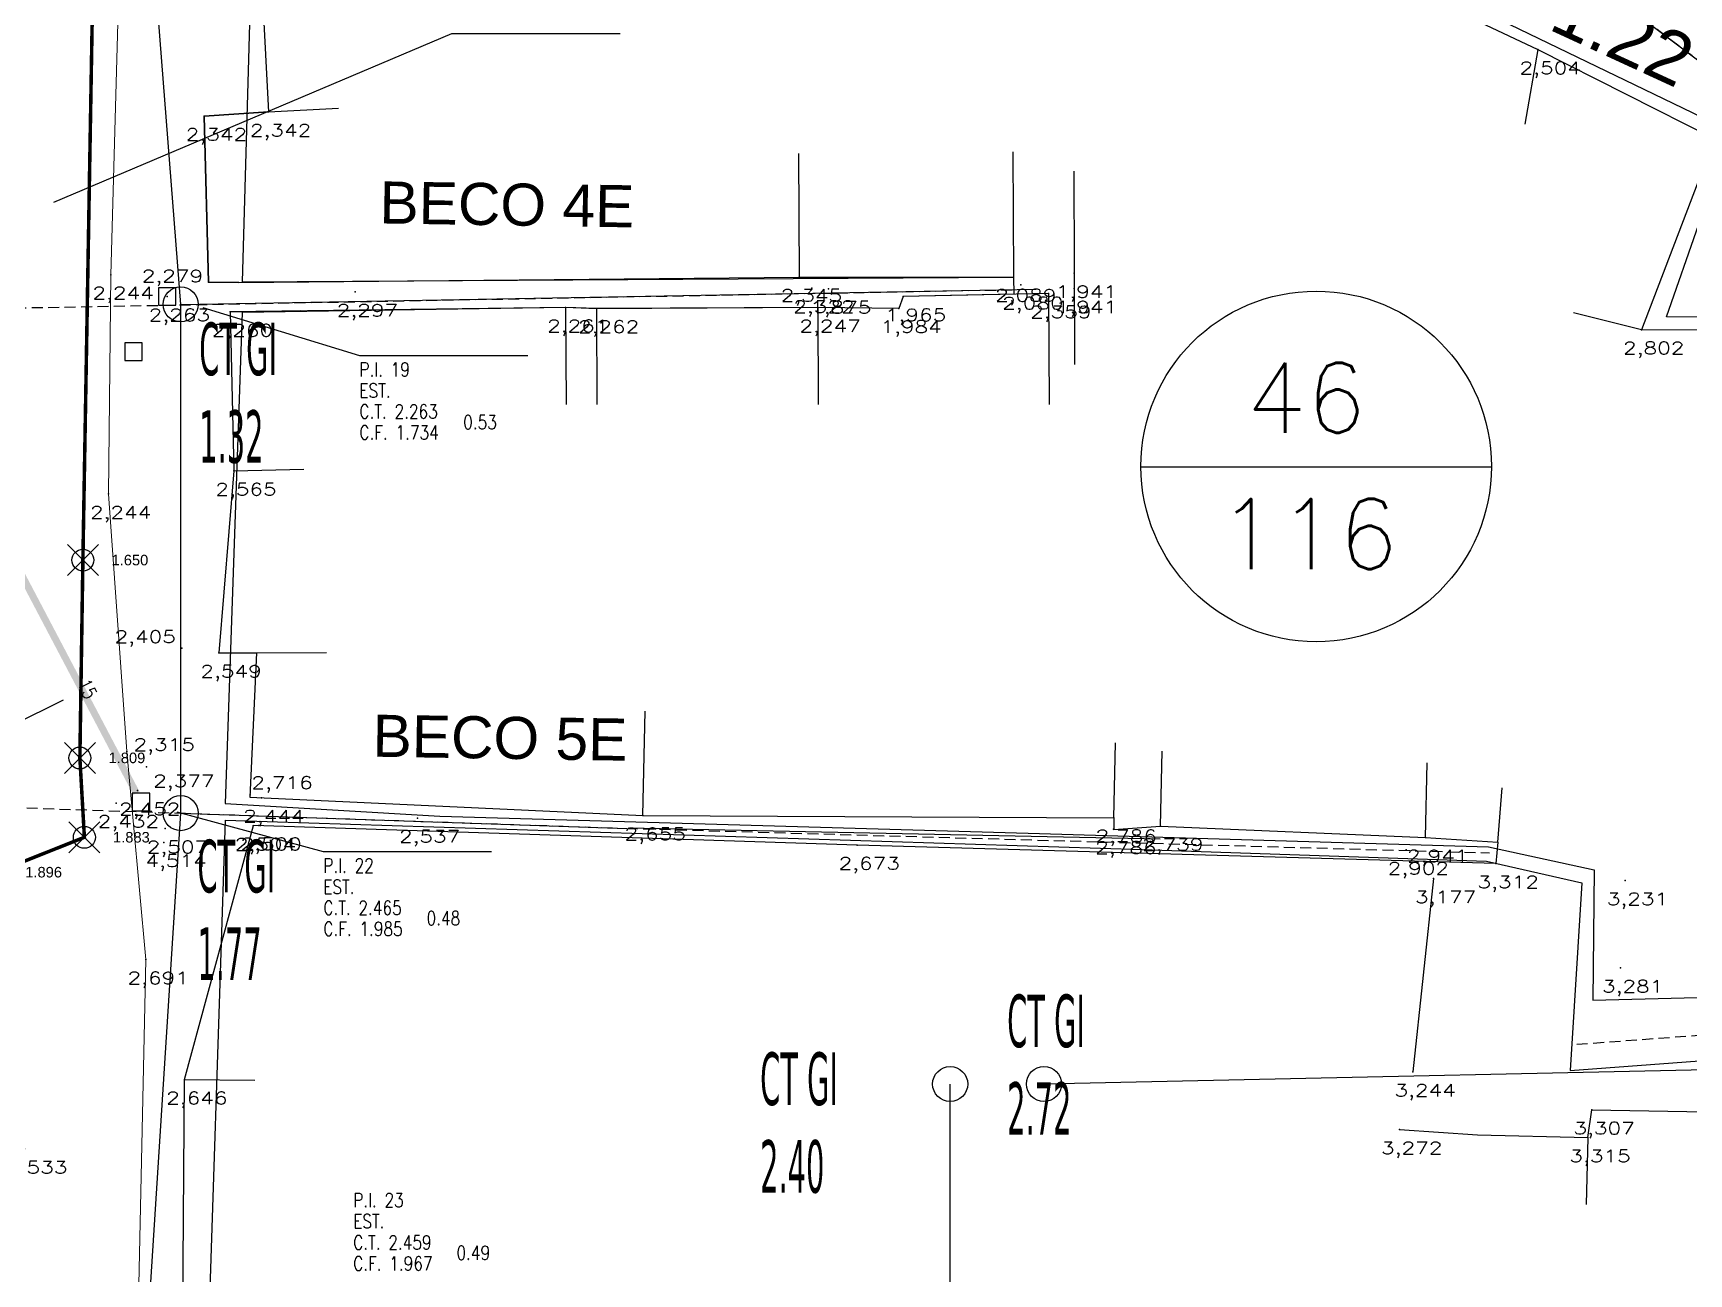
# Model space of a CAD drawing. Extents: x -160 to 364724, y -100 to 7353297.
# Drawn here: x 359277.27 to 359324.5, y 7352649.7 to 7352685.09 of the extents above; entities that cross this region are included whole.
import ezdxf
from ezdxf.enums import TextEntityAlignment as Align

# ---------------------------------------------------------------- set-up
doc = ezdxf.new("R2010")
doc.units = 0
doc.header["$LTSCALE"] = 5
for name, pattern in [('CENTER2', [1.125, 0.75, -0.125, 0.125, -0.125]), ('CONTINUO', [0]), ('DASHDOT2', [12.7, 6.35, -3.175, 0, -3.175]), ('HIDDEN2', [0.1875, 0.125, -0.0625])]:
    doc.linetypes.add(name, pattern=pattern)
for name, color, linetype in [('0-quadras', 6, 'Continuous'), ('COTAS', 1, 'Continuous'), ('LIN - REDE EXISTENTE SECUNDÁRIA', 2, 'Continuous'), ('LT-COTAS', 7, 'CONTINUO'), ('ortofoto', 7, 'Continuous'), ('P_Eixo', 1, 'CENTER2'), ('PONTOS-CAIXAS', 7, 'Continuous'), ('PONTOS-CAIXAS_U', 1, 'Continuous'), ('PS_PONTOS_IDENTIFICACAO_LIN', 7, 'Continuous'), ('PS_PONTOS_IDENTIFICACAO_TXT', 7, 'Continuous'), ('T-MARGEM', 7, 'Continuous'), ('TEXTO', 7, 'Continuous'), ('TUBO_PVC', 1, 'Continuous'), ('V-NODE', 1, 'Continuous'), ('V-NODE-TEXT', 11, 'Continuous'), ('ZZ-Carimbo Texto', 7, 'Continuous')]:
    doc.layers.add(name, color=color, linetype=linetype)
for name, color, linetype, lineweight in [('LIN - AF', 142, 'Continuous', 5), ('LT-ALINHAMENTO-PREDIAL', 4, 'DASHDOT2', 25), ('LT-BORDA', 1, 'Continuous', 9)]:
    doc.layers.add(name, color=color, linetype=linetype, lineweight=lineweight)
doc.styles.add('1_0250 R200', font='verdana.ttf', dxfattribs={"width": 0.4, "height": 0.4})
doc.styles.add('CARIMBO', font='arial.ttf', dxfattribs={"height": 2})
doc.styles.add('ROMANS', font='ROMANS.shx', dxfattribs={"height": 2})
doc.styles.add('SABESP', font='ROMANS.shx', dxfattribs={"height": 2})
doc.styles.add('simplex', font='simplex.shx', dxfattribs={"width": 0.8})
doc.styles.get("Standard").update_dxf_attribs({"font": 'arial.ttf'})
picture_1 = doc.add_image_def('image1.tif', size_in_pixel=(14710, 13573))

# ---------------------------------------------------------------- blocks, each defined once
blk = doc.blocks.new('*U151')
at = {"color": 0, "linetype": 'ByBlock', "lineweight": -2, "transparency": 16777216}
for p, q in [((-0.707, -0.707), (0.707, 0.707)), ((-0.707, 0.707), (0.707, -0.707))]:
    blk.add_line(p, q, dxfattribs=at)
blk.add_circle((0, 0), 0.5, dxfattribs=at)
blk = doc.blocks.new('A$C16bf6896')
at = {"layer": 'V-NODE', "xscale": 0.625, "yscale": 0.625, "zscale": 0.625}
for p in [(-10.063, -159.167, 0.566), (-10.149, -164.81, 0.725), (-10.02, -167.073, 0.799)]:
    blk.add_blockref('*U151', p, dxfattribs=at)
at = {"layer": 'V-NODE-TEXT', "char_height": 0.3, "attachment_point": 4}
for s, insert in [('1.650', (-9.246, -159.167, 0.566)), ('1.809', (-9.332, -164.81, 0.725)), ('1.883', (-9.203, -167.073, 0.799)), ('1.896', (-11.707, -168.07, 0.812))]:
    blk.add_mtext(s, dxfattribs=dict(at, insert=insert))
blk = doc.blocks.new('*U276')
at = {"layer": 'T-MARGEM'}
blk.add_line((0, 0), (0, 0.2), dxfattribs=at)
at = {"layer": 'T-MARGEM', "const_width": 0.025, "flags": 128}
blk.add_lwpolyline([(-0.0125, 0, 1), (0.0125, 0, 1)], format="xyb", close=True, dxfattribs=at)
blk = doc.blocks.new('*U337', base_point=(359280.137, 7352676.001))
at = {"linetype": 'Continuous'}
blk.add_lwpolyline([(359279.887, 7352675.751), (359280.387, 7352675.751), (359280.387, 7352676.251), (359279.887, 7352676.251)], close=True, dxfattribs=at)
blk = doc.blocks.new('*U338', base_point=(359280.137, 7352676.001))
at = {"linetype": 'Continuous'}
blk.add_lwpolyline([(359279.887, 7352675.751), (359280.387, 7352675.751), (359280.387, 7352676.251), (359279.887, 7352676.251)], close=True, dxfattribs=at)
blk = doc.blocks.new('*U342', base_point=(359273.827, 7352657.237))
at = {"linetype": 'Continuous'}
blk.add_lwpolyline([(359273.577, 7352656.987), (359274.077, 7352656.987), (359274.077, 7352657.487), (359273.577, 7352657.487)], close=True, dxfattribs=at)
blk = doc.blocks.new('SIMB_PONTO')
at = {"color": 0}
blk.add_point((0, 0), dxfattribs=at)
for tag in ['COTA', 'PONTO', 'DESC']:
    blk.add_attdef(tag, (0, 0), '', height=1)

msp = doc.modelspace()

# ---------------------------------------------------------------- linework, layer by layer
at = {"layer": '0-quadras', "color": 5, "lineweight": 30, "ltscale": 0.3}
for points in [[(359333.52, 7352676.892), (359323.866, 7352676.992), (359325.709, 7352682.277), (359315.842, 7352687.059)], [(359330.166, 7352637.75), (359320.278, 7352637.3), (359319.174, 7352637.178), (359310.125, 7352637.099), (359309.75, 7352637.078), (359303.913, 7352637.354), (359295.826, 7352637.885), (359287.076, 7352638.061), (359282.036, 7352638.18), (359282.155, 7352644.095), (359287.216, 7352643.969), (359296.017, 7352643.32), (359296.128, 7352644.696), (359283.558, 7352645.239), (359282.201, 7352645.486), (359282.764, 7352662.635), (359308.907, 7352661.801), (359318.724, 7352661.469), (359321.449, 7352660.849), (359321.11, 7352655.495), (359338.809, 7352656.819)]]:
    msp.add_lwpolyline(points, dxfattribs=at)
at = {"layer": 'COTAS', "ltscale": 4}
msp.add_line((359308.871, 7352672.721), (359318.871, 7352672.721), dxfattribs=at)
at = {"layer": 'COTAS'}
msp.add_circle((359313.871, 7352672.729), 5, dxfattribs=at)
at = {"layer": 'LIN - AF', "const_width": 0.1, "flags": 128}
msp.add_lwpolyline([(359272.615, 7352609.888), (359272.47, 7352626.553), (359271.033, 7352655.364), (359271.081, 7352659.262), (359274.33, 7352660.368), (359276.233, 7352661.153), (359278.737, 7352662.15), (359278.608, 7352664.413), (359278.694, 7352670.056), (359279.126, 7352695.121), (359279.704, 7352705.878), (359280.809, 7352721.846), (359281.968, 7352734.952), (359282.574, 7352740.817), (359283.984, 7352749.861), (359285.782, 7352758.994), (359287.238, 7352766.681), (359288.261, 7352773.982), (359289.175, 7352786.45)], dxfattribs=at)
at = {"layer": 'LIN - REDE EXISTENTE SECUNDÁRIA'}
for p, q in [((359281.484, 7352677.35), (359279.459, 7352703.348, 1.352)), ((359281.484, 7352677.35), (359305.873, 7352677.781)), ((359281.483, 7352662.839), (359281.484, 7352677.35)), ((359281.483, 7352662.839), (359294.205, 7352662.404)), ((359294.247, 7352662.421), (359309.421, 7352662.103, 2.444)), ((359303.431, 7352645.877), (359303.431, 7352655.11)), ((359307.016, 7352655.132), (359307.016, 7352655.132))]:
    msp.add_line(p, q, dxfattribs=at)
at = {"layer": 'LIN - REDE EXISTENTE SECUNDÁRIA', "elevation": 1.352}
for points in [[(359279.459, 7352703.348), (359297.944, 7352699.847), (359320.226, 7352687.733), (359338.606, 7352673.902), (359348.099, 7352662.937), (359363.203, 7352649.06), (359377.935, 7352654.548)], [(359348.099, 7352662.937), (359329.846, 7352655.619), (359306.104, 7352655.112)]]:
    msp.add_lwpolyline(points, dxfattribs=at)
at = {"layer": 'LIN - REDE EXISTENTE SECUNDÁRIA', "flags": 128}
msp.add_lwpolyline([(359280.407, 7352644.697), (359280.407, 7352645.899), (359281.483, 7352662.839)], dxfattribs=at)
at = {"layer": 'LIN - REDE EXISTENTE SECUNDÁRIA'}
for centre in [(359281.484, 7352677.35), (359281.483, 7352662.839), (359303.431, 7352655.11), (359306.104, 7352655.112, 1.352)]:
    msp.add_circle(centre, 0.5, dxfattribs=at)
at = {"layer": 'LT-ALINHAMENTO-PREDIAL', "color": 8, "flags": 128}
for points, elevation in [([(359283.153, 7352700.295), (359282.53, 7352694.246), (359283.415, 7352694.16), (359283.984, 7352682.843), (359282.153, 7352682.722), (359282.28, 7352677.982), (359283.141, 7352677.974)], 2.299), ([(359282.28, 7352677.982), (359282.153, 7352682.722), (359283.984, 7352682.843)], 2.234), ([(359283.984, 7352682.843), (359285.981, 7352682.943)], 2.299), ([(359306.954, 7352681.154), (359306.979, 7352675.639)], 1.941), ([(359283.141, 7352677.974), (359282.28, 7352677.982)], 2.234), ([(359282.893, 7352677.134), (359284.892, 7352677.179)], 2.26), ([(359282.893, 7352677.134), (359282.996, 7352672.603), (359282.57, 7352667.411), (359283.643, 7352667.415), (359283.46, 7352663.292)], 2.26), ([(359282.996, 7352672.603), (359284.995, 7352672.648)], 2.26), ([(359283.643, 7352667.415), (359285.643, 7352667.422)], 2.26), ([(359294.668, 7352662.771), (359294.735, 7352665.746)], 2.444), ([(359316.988, 7352662.145), (359317.033, 7352664.278)], 2.444), ([(359319.053, 7352662.01), (359319.171, 7352663.565)], 2.444), ([(359281.528, 7352645.59), (359281.595, 7352655.239), (359283.556, 7352662.487)], 2.596), ([(359281.595, 7352655.239), (359283.595, 7352655.22)], 2.596)]:
    msp.add_lwpolyline(points, dxfattribs=dict(at, elevation=elevation))
at = {"layer": 'LT-ALINHAMENTO-PREDIAL', "color": 8, "ltscale": 3, "flags": 128}
for points, elevation in [([(359283.153, 7352700.295), (359297.279, 7352698.17), (359297.083, 7352695.966), (359306.369, 7352692.613), (359309.719, 7352691.238), (359309.777, 7352689.761), (359315.498, 7352687.867), (359315.138, 7352687.007), (359320.196, 7352684.621), (359325.231, 7352682.07), (359323.148, 7352676.629), (359326.764, 7352676.642), (359333.049, 7352676.383), (359332.935, 7352671.277), (359333.118, 7352667.669), (359338.695, 7352667.7), (359338.954, 7352666.482), (359343.189, 7352666.318), (359343.095, 7352661.265), (359338.813, 7352661.36), (359338.653, 7352658.681), (359333.838, 7352658.524), (359333.392, 7352661.17), (359328.023, 7352660.932), (359327.912, 7352658.278), (359322.547, 7352658.427), (359322.685, 7352660.919), (359317.213, 7352660.973)], 2.299), ([(359320.196, 7352684.621), (359319.826, 7352682.489)], 2.299), ([(359299.107, 7352681.65), (359299.123, 7352678.13)], 2.234), ([(359305.222, 7352681.7), (359305.238, 7352678.131)], 2.089), ([(359283.141, 7352677.974), (359299.123, 7352678.13), (359305.238, 7352678.131)], 2.234), ([(359306.237, 7352677.662), (359302.095, 7352677.576), (359301.964, 7352677.237), (359299.656, 7352677.257), (359293.34, 7352677.237), (359292.461, 7352677.262), (359282.893, 7352677.134), (359282.996, 7352672.603)], 2.359), ([(359306.237, 7352677.662), (359306.252, 7352674.499)], 2.359), ([(359292.461, 7352677.262), (359292.474, 7352674.499)], 2.261), ([(359293.34, 7352677.237), (359293.353, 7352674.499)], 2.262), ([(359299.656, 7352677.257), (359299.669, 7352674.499)], 2.247), ([(359323.148, 7352676.629), (359321.208, 7352677.114)], 2.299), ([(359308.103, 7352662.71), (359308.148, 7352664.843)], 2.444), ([(359309.429, 7352662.47), (359309.474, 7352664.603)], 2.444), ([(359283.46, 7352663.292), (359294.668, 7352662.771), (359308.103, 7352662.71), (359308.101, 7352662.374), (359309.429, 7352662.47), (359316.988, 7352662.145), (359319.053, 7352662.01), (359318.999, 7352661.399), (359300.774, 7352661.929), (359283.556, 7352662.487)], 2.444), ([(359317.213, 7352660.973), (359316.629, 7352655.46)], 2.299), ([(359316.246, 7352653.813), (359318.468, 7352653.667), (359321.617, 7352653.587), (359321.733, 7352654.378), (359328.374, 7352654.266), (359327.913, 7352642.471), (359345.264, 7352642.978)], 2.299), ([(359321.617, 7352653.587), (359321.568, 7352651.673)], 2.299)]:
    msp.add_lwpolyline(points, dxfattribs=dict(at, elevation=elevation))
at = {"layer": 'LT-BORDA', "elevation": 1.352, "flags": 128}
msp.add_lwpolyline([(359279.958, 7352522.42), (359279.236, 7352534.153), (359279.18, 7352548.863), (359279.919, 7352566.058), (359278.414, 7352584.593), (359278.917, 7352599.646), (359278.717, 7352606.443), (359279.769, 7352625.102), (359280.492, 7352658.662), (359279.945, 7352664.597), (359279.421, 7352671.943), (359279.491, 7352678.197), (359279.842, 7352690.853), (359280.795, 7352711.703), (359282.395, 7352724.603), (359282.709, 7352728.763), (359283.365, 7352732.573), (359283.67, 7352732.796), (359286.513, 7352732.194)], dxfattribs=at)
at = {"layer": 'P_Eixo', "color": 1, "linetype": 'HIDDEN2', "ltscale": 0.5}
for p, q in [((359320.226, 7352687.733), (359338.606, 7352673.902)), ((359276.767, 7352677.249), (359305.246, 7352677.77)), ((359276.622, 7352663.005), (359294.205, 7352662.404)), ((359294.205, 7352662.404), (359318.812, 7352661.705)), ((359338.909, 7352657.542), (359321.157, 7352656.227))]:
    msp.add_line(p, q, dxfattribs=at)
at = {"layer": 'P_Eixo', "linetype": 'HIDDEN2', "ltscale": 0.5}
msp.add_line((359307.016, 7352655.132), (359307.016, 7352655.132), dxfattribs=at)
at = {"layer": 'PS_PONTOS_IDENTIFICACAO_LIN', "linetype": 'Continuous'}
for points in [[(359282.112, 7352677.263), (359286.581, 7352675.895), (359291.381, 7352675.895)], [(359281.375, 7352662.879), (359285.552, 7352661.741), (359290.352, 7352661.741)]]:
    msp.add_lwpolyline(points, dxfattribs=at)
at = {"layer": 'TUBO_PVC', "const_width": 0.2}
msp.add_lwpolyline([(359280.222, 7352663.407), (359276.888, 7352669.747)], dxfattribs=at)

# ---------------------------------------------------------------- block references
at = {"layer": 'LT-COTAS'}
ref = msp.add_blockref('SIMB_PONTO', (359320.196, 7352684.621, 2.504), dxfattribs=at)
ref.add_attrib('COTA', '2,504', dxfattribs={"layer": '0', "color": 8, "height": 0.35, "style": 'simplex', "width": 1.235294, "flags": 8}).set_placement((359319.671, 7352683.921), (359321.421, 7352683.921), align=Align.FIT)
for p in [(359320.196, 7352684.621, 2.504), (359283.984, 7352682.843, 2.342), (359282.153, 7352682.722, 2.342), (359279.491, 7352678.197, 2.244), (359299.123, 7352678.13, 2.345), (359305.238, 7352678.131, 2.089), (359306.967, 7352678.237, 1.941), (359282.28, 7352677.982, 2.279), (359286.46, 7352677.706, 2.297), (359299.481, 7352677.813, 2.322), (359299.959, 7352677.793, 1.875), (359305.442, 7352677.911, 2.08), (359306.237, 7352677.662, 2.359), (359306.969, 7352677.801, 1.941), (359281.097, 7352677.574, 2.263), (359292.461, 7352677.262, 2.261), (359293.34, 7352677.237, 2.262), (359299.656, 7352677.257, 2.247), (359301.964, 7352677.237, 1.984), (359302.095, 7352677.576, 1.965), (359282.893, 7352677.134, 2.26), (359323.148, 7352676.629, 2.802), (359282.996, 7352672.603, 2.565), (359279.421, 7352671.943, 2.244), (359281.519, 7352667.545, 2.405), (359282.57, 7352667.411, 2.549), (359279.945, 7352664.597, 2.315), (359280.509, 7352664.157, 2.377), (359280.25, 7352663.481, 2.452), (359279.642, 7352663.128, 2.432), (359283.463, 7352663.363, 2.716), (359283.792, 7352663.277, 2.444), (359288.234, 7352662.7, 2.537), (359294.668, 7352662.771, 2.655), (359308.103, 7352662.71, 2.786), (359281.041, 7352662.397, 2.507), (359283.553, 7352662.475, 2.504), (359283.714, 7352662.482, 2.5), (359308.094, 7352662.381, 2.786), (359309.429, 7352662.47, 2.739), (359316.988, 7352662.145, 2.941), (359281, 7352662.005, 4.514), (359300.774, 7352661.929, 2.673), (359316.435, 7352661.791, 2.902), (359318.999, 7352661.399, 3.312), (359317.213, 7352660.973, 3.177), (359322.685, 7352660.919, 3.231), (359280.492, 7352658.662, 2.691), (359322.547, 7352658.427, 3.281), (359316.629, 7352655.46, 3.244), (359281.595, 7352655.239, 2.646), (359321.733, 7352654.378, 3.307), (359316.246, 7352653.813, 3.272), (359321.617, 7352653.587, 3.315)]:
    msp.add_blockref('SIMB_PONTO', p, dxfattribs=at)
ref = msp.add_blockref('SIMB_PONTO', (359283.984, 7352682.843, 2.342), dxfattribs=at)
ref.add_attrib('COTA', '2,342', dxfattribs={"layer": '0', "color": 8, "height": 0.35, "style": 'simplex', "width": 1.25, "flags": 8}).set_placement((359283.459, 7352682.143), (359285.209, 7352682.143), align=Align.FIT)
ref = msp.add_blockref('SIMB_PONTO', (359282.153, 7352682.722, 2.342), dxfattribs=at)
ref.add_attrib('COTA', '2,342', dxfattribs={"layer": '0', "color": 8, "height": 0.35, "style": 'simplex', "width": 1.25, "flags": 8}).set_placement((359281.628, 7352682.022), (359283.378, 7352682.022), align=Align.FIT)
ref = msp.add_blockref('SIMB_PONTO', (359279.491, 7352678.197, 2.244), dxfattribs=at)
ref.add_attrib('COTA', '2,244', dxfattribs={"layer": '0', "color": 8, "height": 0.35, "style": 'simplex', "width": 1.235294, "flags": 8}).set_placement((359278.966, 7352677.497), (359280.716, 7352677.497), align=Align.FIT)
ref = msp.add_blockref('SIMB_PONTO', (359282.28, 7352677.982, 2.279), dxfattribs=at)
ref.add_attrib('COTA', '2,279', dxfattribs={"layer": '0', "color": 8, "height": 0.35, "style": 'simplex', "width": 1.26506, "flags": 8}).set_placement((359280.374, 7352677.983, 2.299), (359282.124, 7352677.983, 2.299), align=Align.FIT)
ref = msp.add_blockref('SIMB_PONTO', (359299.123, 7352678.13, 2.345), dxfattribs=at)
ref.add_attrib('COTA', '2,345', dxfattribs={"layer": '0', "color": 8, "height": 0.35, "style": 'simplex', "width": 1.25, "flags": 8}).set_placement((359298.598, 7352677.43), (359300.348, 7352677.43), align=Align.FIT)
ref = msp.add_blockref('SIMB_PONTO', (359305.238, 7352678.131, 2.089), dxfattribs=at)
ref.add_attrib('COTA', '2,089', dxfattribs={"layer": '0', "color": 8, "height": 0.35, "style": 'simplex', "width": 1.26506, "flags": 8}).set_placement((359304.713, 7352677.431), (359306.463, 7352677.431), align=Align.FIT)
ref = msp.add_blockref('SIMB_PONTO', (359306.967, 7352678.237, 1.941), dxfattribs=at)
ref.add_attrib('COTA', '1,941', dxfattribs={"layer": '0', "color": 8, "height": 0.35, "style": 'simplex', "width": 1.478873, "flags": 8}).set_placement((359306.442, 7352677.537), (359308.192, 7352677.537), align=Align.FIT)
ref = msp.add_blockref('SIMB_PONTO', (359286.46, 7352677.706, 2.297), dxfattribs=at)
ref.add_attrib('COTA', '2,297', dxfattribs={"layer": '0', "color": 8, "height": 0.35, "style": 'simplex', "width": 1.25, "flags": 8}).set_placement((359285.935, 7352677.006), (359287.685, 7352677.006), align=Align.FIT)
ref = msp.add_blockref('SIMB_PONTO', (359299.481, 7352677.813, 2.322), dxfattribs=at)
ref.add_attrib('COTA', '2,322', dxfattribs={"layer": '0', "color": 8, "height": 0.35, "style": 'simplex', "width": 1.25, "flags": 8}).set_placement((359298.956, 7352677.113), (359300.706, 7352677.113), align=Align.FIT)
ref = msp.add_blockref('SIMB_PONTO', (359299.959, 7352677.793, 1.875), dxfattribs=at)
ref.add_attrib('COTA', '1,875', dxfattribs={"layer": '0', "color": 8, "height": 0.35, "style": 'simplex', "width": 1.3125, "flags": 8}).set_placement((359299.434, 7352677.093), (359301.184, 7352677.093), align=Align.FIT)
ref = msp.add_blockref('SIMB_PONTO', (359305.442, 7352677.911, 2.08), dxfattribs=at)
ref.add_attrib('COTA', '2,080', dxfattribs={"layer": '0', "color": 8, "height": 0.35, "style": 'simplex', "width": 1.25, "flags": 8}).set_placement((359304.917, 7352677.211), (359306.667, 7352677.211), align=Align.FIT)
ref = msp.add_blockref('SIMB_PONTO', (359306.237, 7352677.662, 2.359), dxfattribs=at)
ref.add_attrib('COTA', '2,359', dxfattribs={"layer": '0', "color": 8, "height": 0.35, "style": 'simplex', "width": 1.26506, "flags": 8}).set_placement((359305.712, 7352676.962), (359307.462, 7352676.962), align=Align.FIT)
ref = msp.add_blockref('SIMB_PONTO', (359306.969, 7352677.801, 1.941), dxfattribs=at)
ref.add_attrib('COTA', '1,941', dxfattribs={"layer": '0', "color": 8, "height": 0.35, "style": 'simplex', "width": 1.478873, "flags": 8}).set_placement((359306.444, 7352677.101), (359308.194, 7352677.101), align=Align.FIT)
ref = msp.add_blockref('SIMB_PONTO', (359281.097, 7352677.574, 2.263), dxfattribs=at)
ref.add_attrib('COTA', '2,263', dxfattribs={"layer": '0', "color": 8, "height": 0.35, "style": 'simplex', "width": 1.25, "flags": 8}).set_placement((359280.572, 7352676.874), (359282.322, 7352676.874), align=Align.FIT)
ref = msp.add_blockref('SIMB_PONTO', (359292.461, 7352677.262, 2.261), dxfattribs=at)
ref.add_attrib('COTA', '2,261', dxfattribs={"layer": '0', "color": 8, "height": 0.35, "style": 'simplex', "width": 1.4, "flags": 8}).set_placement((359291.936, 7352676.562), (359293.686, 7352676.562), align=Align.FIT)
ref = msp.add_blockref('SIMB_PONTO', (359293.34, 7352677.237, 2.262), dxfattribs=at)
ref.add_attrib('COTA', '2,262', dxfattribs={"layer": '0', "color": 8, "height": 0.35, "style": 'simplex', "width": 1.25, "flags": 8}).set_placement((359292.815, 7352676.537), (359294.565, 7352676.537), align=Align.FIT)
ref = msp.add_blockref('SIMB_PONTO', (359299.656, 7352677.257, 2.247), dxfattribs=at)
ref.add_attrib('COTA', '2,247', dxfattribs={"layer": '0', "color": 8, "height": 0.35, "style": 'simplex', "width": 1.25, "flags": 8}).set_placement((359299.131, 7352676.557), (359300.881, 7352676.557), align=Align.FIT)
ref = msp.add_blockref('SIMB_PONTO', (359301.964, 7352677.237, 1.984), dxfattribs=at)
ref.add_attrib('COTA', '1,984', dxfattribs={"layer": '0', "color": 8, "height": 0.35, "style": 'simplex', "width": 1.296296, "flags": 8}).set_placement((359301.439, 7352676.537), (359303.189, 7352676.537), align=Align.FIT)
ref = msp.add_blockref('SIMB_PONTO', (359302.095, 7352677.576, 1.965), dxfattribs=at)
ref.add_attrib('COTA', '1,965', dxfattribs={"layer": '0', "color": 8, "height": 0.35, "style": 'simplex', "width": 1.3125, "flags": 8}).set_placement((359301.57, 7352676.876), (359303.32, 7352676.876), align=Align.FIT)
ref = msp.add_blockref('SIMB_PONTO', (359282.893, 7352677.134, 2.26), dxfattribs=at)
ref.add_attrib('COTA', '2,260', dxfattribs={"layer": '0', "color": 8, "height": 0.35, "style": 'simplex', "width": 1.25, "flags": 8}).set_placement((359282.368, 7352676.434), (359284.118, 7352676.434), align=Align.FIT)
ref = msp.add_blockref('SIMB_PONTO', (359323.148, 7352676.629, 2.802), dxfattribs=at)
ref.add_attrib('COTA', '2,802', dxfattribs={"layer": '0', "color": 8, "height": 0.35, "style": 'simplex', "width": 1.25, "flags": 8}).set_placement((359322.623, 7352675.929), (359324.373, 7352675.929), align=Align.FIT)
ref = msp.add_blockref('SIMB_PONTO', (359282.996, 7352672.603, 2.565), dxfattribs=at)
ref.add_attrib('COTA', '2,565', dxfattribs={"layer": '0', "color": 8, "height": 0.35, "style": 'simplex', "width": 1.25, "flags": 8}).set_placement((359282.471, 7352671.903), (359284.221, 7352671.903), align=Align.FIT)
ref = msp.add_blockref('SIMB_PONTO', (359279.421, 7352671.943, 2.244), dxfattribs=at)
ref.add_attrib('COTA', '2,244', dxfattribs={"layer": '0', "color": 8, "height": 0.35, "style": 'simplex', "width": 1.235294, "flags": 8}).set_placement((359278.896, 7352671.243), (359280.646, 7352671.243), align=Align.FIT)
ref = msp.add_blockref('SIMB_PONTO', (359281.519, 7352667.545, 2.405), dxfattribs=at)
ref.add_attrib('COTA', '2,405', dxfattribs={"layer": '0', "color": 8, "height": 0.35, "style": 'simplex', "width": 1.25, "flags": 8}).set_placement((359279.597, 7352667.695, 2.405), (359281.347, 7352667.695, 2.405), align=Align.FIT)
ref = msp.add_blockref('SIMB_PONTO', (359282.57, 7352667.411, 2.549), dxfattribs=at)
ref.add_attrib('COTA', '2,549', dxfattribs={"layer": '0', "color": 8, "height": 0.35, "style": 'simplex', "width": 1.26506, "flags": 8}).set_placement((359282.045, 7352666.711), (359283.795, 7352666.711), align=Align.FIT)
ref = msp.add_blockref('SIMB_PONTO', (359279.945, 7352664.597, 2.315), dxfattribs=at)
ref.add_attrib('COTA', '2,315', dxfattribs={"layer": '0', "color": 8, "height": 0.35, "style": 'simplex', "width": 1.3125, "flags": 8}).set_placement((359280.14, 7352664.62), (359281.89, 7352664.62), align=Align.FIT)
ref = msp.add_blockref('SIMB_PONTO', (359280.509, 7352664.157, 2.377), dxfattribs=at)
ref.add_attrib('COTA', '2,377', dxfattribs={"layer": '0', "color": 8, "height": 0.35, "style": 'simplex', "width": 1.25, "flags": 8}).set_placement((359280.7, 7352663.581), (359282.45, 7352663.581), align=Align.FIT)
ref = msp.add_blockref('SIMB_PONTO', (359280.25, 7352663.481, 2.452), dxfattribs=at)
ref.add_attrib('COTA', '2,452', dxfattribs={"layer": '0', "color": 8, "height": 0.35, "style": 'simplex', "width": 1.25, "flags": 8}).set_placement((359279.725, 7352662.781), (359281.475, 7352662.781), align=Align.FIT)
ref = msp.add_blockref('SIMB_PONTO', (359283.463, 7352663.363, 2.716), dxfattribs=at)
ref.add_attrib('COTA', '2,716', dxfattribs={"layer": '0', "color": 8, "height": 0.35, "style": 'simplex', "width": 1.329114, "flags": 8}).set_placement((359283.5, 7352663.533), (359285.25, 7352663.533), align=Align.FIT)
ref = msp.add_blockref('SIMB_PONTO', (359279.642, 7352663.128, 2.432), dxfattribs=at)
ref.add_attrib('COTA', '2,432', dxfattribs={"layer": '0', "color": 8, "height": 0.35, "style": 'simplex', "width": 1.25, "flags": 8}).set_placement((359279.117, 7352662.428), (359280.867, 7352662.428), align=Align.FIT)
ref = msp.add_blockref('SIMB_PONTO', (359283.792, 7352663.277, 2.444), dxfattribs=at)
ref.add_attrib('COTA', '2,444', dxfattribs={"layer": '0', "color": 8, "height": 0.35, "style": 'simplex', "width": 1.235294, "flags": 8}).set_placement((359283.267, 7352662.577), (359285.017, 7352662.577), align=Align.FIT)
ref = msp.add_blockref('SIMB_PONTO', (359288.234, 7352662.7, 2.537), dxfattribs=at)
ref.add_attrib('COTA', '2,537', dxfattribs={"layer": '0', "color": 8, "height": 0.35, "style": 'simplex', "width": 1.25, "flags": 8}).set_placement((359287.709, 7352662), (359289.459, 7352662), align=Align.FIT)
ref = msp.add_blockref('SIMB_PONTO', (359294.668, 7352662.771, 2.655), dxfattribs=at)
ref.add_attrib('COTA', '2,655', dxfattribs={"layer": '0', "color": 8, "height": 0.35, "style": 'simplex', "width": 1.25, "flags": 8}).set_placement((359294.143, 7352662.071), (359295.893, 7352662.071), align=Align.FIT)
ref = msp.add_blockref('SIMB_PONTO', (359308.103, 7352662.71, 2.786), dxfattribs=at)
ref.add_attrib('COTA', '2,786', dxfattribs={"layer": '0', "color": 8, "height": 0.35, "style": 'simplex', "width": 1.26506, "flags": 8}).set_placement((359307.578, 7352662.01), (359309.328, 7352662.01), align=Align.FIT)
ref = msp.add_blockref('SIMB_PONTO', (359281.041, 7352662.397, 2.507), dxfattribs=at)
ref.add_attrib('COTA', '2,507', dxfattribs={"layer": '0', "color": 8, "height": 0.35, "style": 'simplex', "width": 1.25, "flags": 8}).set_placement((359280.516, 7352661.697), (359282.266, 7352661.697), align=Align.FIT)
ref = msp.add_blockref('SIMB_PONTO', (359283.553, 7352662.475, 2.504), dxfattribs=at)
ref.add_attrib('COTA', '2,504', dxfattribs={"layer": '0', "color": 8, "height": 0.35, "style": 'simplex', "width": 1.235294, "flags": 8}).set_placement((359283.028, 7352661.775), (359284.778, 7352661.775), align=Align.FIT)
ref = msp.add_blockref('SIMB_PONTO', (359283.714, 7352662.482, 2.5), dxfattribs=at)
ref.add_attrib('COTA', '2,500', dxfattribs={"layer": '0', "color": 8, "height": 0.35, "style": 'simplex', "width": 1.25, "flags": 8}).set_placement((359283.189, 7352661.782), (359284.939, 7352661.782), align=Align.FIT)
ref = msp.add_blockref('SIMB_PONTO', (359308.094, 7352662.381, 2.786), dxfattribs=at)
ref.add_attrib('COTA', '2,786', dxfattribs={"layer": '0', "color": 8, "height": 0.35, "style": 'simplex', "width": 1.26506, "flags": 8}).set_placement((359307.569, 7352661.681), (359309.319, 7352661.681), align=Align.FIT)
ref = msp.add_blockref('SIMB_PONTO', (359309.429, 7352662.47, 2.739), dxfattribs=at)
ref.add_attrib('COTA', '2,739', dxfattribs={"layer": '0', "color": 8, "height": 0.35, "style": 'simplex', "width": 1.26506, "flags": 8}).set_placement((359308.904, 7352661.77), (359310.654, 7352661.77), align=Align.FIT)
ref = msp.add_blockref('SIMB_PONTO', (359316.988, 7352662.145, 2.941), dxfattribs=at)
ref.add_attrib('COTA', '2,941', dxfattribs={"layer": '0', "color": 8, "height": 0.35, "style": 'simplex', "width": 1.4, "flags": 8}).set_placement((359316.463, 7352661.445), (359318.213, 7352661.445), align=Align.FIT)
ref = msp.add_blockref('SIMB_PONTO', (359281, 7352662.005, 4.514), dxfattribs=at)
ref.add_attrib('COTA', '4,514', dxfattribs={"layer": '0', "color": 8, "height": 0.35, "style": 'simplex', "width": 1.296296, "flags": 8}).set_placement((359280.475, 7352661.305), (359282.225, 7352661.305), align=Align.FIT)
ref = msp.add_blockref('SIMB_PONTO', (359300.774, 7352661.929, 2.673), dxfattribs=at)
ref.add_attrib('COTA', '2,673', dxfattribs={"layer": '0', "color": 8, "height": 0.35, "style": 'simplex', "width": 1.25, "flags": 8}).set_placement((359300.249, 7352661.229), (359301.999, 7352661.229), align=Align.FIT)
ref = msp.add_blockref('SIMB_PONTO', (359316.435, 7352661.791, 2.902), dxfattribs=at)
ref.add_attrib('COTA', '2,902', dxfattribs={"layer": '0', "color": 8, "height": 0.35, "style": 'simplex', "width": 1.25, "flags": 8}).set_placement((359315.91, 7352661.091), (359317.66, 7352661.091), align=Align.FIT)
ref = msp.add_blockref('SIMB_PONTO', (359318.999, 7352661.399, 3.312), dxfattribs=at)
ref.add_attrib('COTA', '3,312', dxfattribs={"layer": '0', "color": 8, "height": 0.35, "style": 'simplex', "width": 1.3125, "flags": 8}).set_placement((359318.474, 7352660.699), (359320.224, 7352660.699), align=Align.FIT)
ref = msp.add_blockref('SIMB_PONTO', (359317.213, 7352660.973, 3.177), dxfattribs=at)
ref.add_attrib('COTA', '3,177', dxfattribs={"layer": '0', "color": 8, "height": 0.35, "style": 'simplex', "width": 1.3125, "flags": 8}).set_placement((359316.688, 7352660.273), (359318.438, 7352660.273), align=Align.FIT)
ref = msp.add_blockref('SIMB_PONTO', (359322.685, 7352660.919, 3.231), dxfattribs=at)
ref.add_attrib('COTA', '3,231', dxfattribs={"layer": '0', "color": 8, "height": 0.35, "style": 'simplex', "width": 1.4, "flags": 8}).set_placement((359322.16, 7352660.219), (359323.91, 7352660.219), align=Align.FIT)
ref = msp.add_blockref('SIMB_PONTO', (359280.492, 7352658.662, 2.691), dxfattribs=at)
ref.add_attrib('COTA', '2,691', dxfattribs={"layer": '0', "color": 8, "height": 0.35, "style": 'simplex', "width": 1.4, "flags": 8}).set_placement((359279.967, 7352657.962), (359281.717, 7352657.962), align=Align.FIT)
ref = msp.add_blockref('SIMB_PONTO', (359322.547, 7352658.427, 3.281), dxfattribs=at)
ref.add_attrib('COTA', '3,281', dxfattribs={"layer": '0', "color": 8, "height": 0.35, "style": 'simplex', "width": 1.4, "flags": 8}).set_placement((359322.022, 7352657.727), (359323.772, 7352657.727), align=Align.FIT)
ref = msp.add_blockref('SIMB_PONTO', (359316.629, 7352655.46, 3.244), dxfattribs=at)
ref.add_attrib('COTA', '3,244', dxfattribs={"layer": '0', "color": 8, "height": 0.35, "style": 'simplex', "width": 1.235294, "flags": 8}).set_placement((359316.104, 7352654.76), (359317.854, 7352654.76), align=Align.FIT)
ref = msp.add_blockref('SIMB_PONTO', (359281.595, 7352655.239, 2.646), dxfattribs=at)
ref.add_attrib('COTA', '2,646', dxfattribs={"layer": '0', "color": 8, "height": 0.35, "style": 'simplex', "width": 1.26506, "flags": 8}).set_placement((359281.07, 7352654.539), (359282.82, 7352654.539), align=Align.FIT)
ref = msp.add_blockref('SIMB_PONTO', (359321.733, 7352654.378, 3.307), dxfattribs=at)
ref.add_attrib('COTA', '3,307', dxfattribs={"layer": '0', "color": 8, "height": 0.35, "style": 'simplex', "width": 1.25, "flags": 8}).set_placement((359321.208, 7352653.678), (359322.958, 7352653.678), align=Align.FIT)
ref = msp.add_blockref('SIMB_PONTO', (359316.246, 7352653.813, 3.272), dxfattribs=at)
ref.add_attrib('COTA', '3,272', dxfattribs={"layer": '0', "color": 8, "height": 0.35, "style": 'simplex', "width": 1.25, "flags": 8}).set_placement((359315.721, 7352653.113), (359317.471, 7352653.113), align=Align.FIT)
ref = msp.add_blockref('SIMB_PONTO', (359321.617, 7352653.587, 3.315), dxfattribs=at)
ref.add_attrib('COTA', '3,315', dxfattribs={"layer": '0', "color": 8, "height": 0.35, "style": 'simplex', "width": 1.3125, "flags": 8}).set_placement((359321.092, 7352652.887), (359322.842, 7352652.887), align=Align.FIT)
ref = msp.add_blockref('SIMB_PONTO', (359277.029, 7352653.261, 2.533), dxfattribs=at)
ref.add_attrib('COTA', '2,533', dxfattribs={"layer": '0', "color": 8, "height": 0.35, "style": 'simplex', "width": 1.25, "flags": 8}).set_placement((359276.504, 7352652.561), (359278.254, 7352652.561), align=Align.FIT)
at = {"layer": 'PONTOS-CAIXAS'}
for name, p in [('*U338', (359281.097, 7352677.574)), ('*U337', (359280.137, 7352676.001)), ('*U342', (359280.353, 7352663.157))]:
    msp.add_blockref(name, p, dxfattribs=at)
at = {"layer": 'PONTOS-CAIXAS_U', "xscale": 7.999999999999999, "yscale": 7.999999999999999, "zscale": 7.999999999999999, "rotation": 296.3702818064322}
msp.add_blockref('*U276', (359276.71, 7352665.358), dxfattribs=at)
at = {"layer": 'V-NODE-TEXT'}
msp.add_blockref('A$C16bf6896', (359288.757, 7352829.223, 1.084), dxfattribs=at)

# ---------------------------------------------------------------- texts
at = {"layer": 'LIN - REDE EXISTENTE SECUNDÁRIA', "insert": (359315.48, 7352689.156, 1.352), "char_height": 1.5, "attachment_point": 1, "rotation": 335.2736}
msp.add_mtext('CT GI 1.22', dxfattribs=at)
at = {"layer": 'LIN - REDE EXISTENTE SECUNDÁRIA', "char_height": 1.5, "width": 2.69755, "attachment_point": 1, "style": '1_0250 R200'}
for s, insert in [('CT GI 1.32', (359282.012, 7352676.832)), ('CT GI 1.77', (359281.96, 7352662.08, 2.507)), ('CT GI 2.72', (359305.057, 7352657.665)), ('CT GI 2.40', (359298.011, 7352656.015))]:
    msp.add_mtext(s, dxfattribs=dict(at, insert=insert))
at = {"layer": 'PS_PONTOS_IDENTIFICACAO_TXT', "style": 'ROMANS', "width": 0.8}
for s, p in [('P.I. 19', (359286.581, 7352675.295)), ('EST. ', (359286.581, 7352674.695)), ('C.T. 2.263', (359286.581, 7352674.095)), ('C.F. 1.734', (359286.581, 7352673.495)), ('0.53', (359289.541, 7352673.795)), ('P.I. 22', (359285.552, 7352661.141)), ('EST. ', (359285.552, 7352660.541)), ('C.T. 2.465', (359285.552, 7352659.941)), ('C.F. 1.985', (359285.552, 7352659.341)), ('0.48', (359288.497, 7352659.641)), ('P.I. 23', (359286.404, 7352651.597)), ('EST. ', (359286.404, 7352650.997)), ('C.T. 2.459', (359286.404, 7352650.397)), ('0.49', (359289.349, 7352650.097)), ('C.F. 1.967', (359286.404, 7352649.797))]:
    msp.add_text(s, height=0.4, dxfattribs=at).set_placement(p)
msp.add_text('15', height=0.4, rotation=296.3703, dxfattribs=at).set_placement((359278.645, 7352666.292), align=Align.CENTER)
at = {"layer": 'TEXTO', "style": 'SABESP'}
for s, p in [('46', (359313.582, 7352673.688)), ('116', (359313.64, 7352669.8))]:
    msp.add_text(s, height=2, dxfattribs=at).set_placement(p, align=Align.CENTER)

# ---------------------------------------------------------------- next in the draw order: wipeouts: each hides what was drawn before it
at = {"linetype": 'Continuous', "ltscale": 4}
for points in [[(359286.842, 7352679.225), (359294.735, 7352679.099), (359294.769, 7352681.181), (359286.875, 7352681.306)], [(359286.645, 7352664.014), (359294.538, 7352663.888), (359294.572, 7352665.97), (359286.678, 7352666.095)]]:
    msp.add_wipeout(points, dxfattribs=at).dxf.layer = 'ZZ-Carimbo Texto'

# ---------------------------------------------------------------- next in the draw order: wipeouts: each hides what was drawn before it
for points in [[(359286.842, 7352679.225), (359294.735, 7352679.099), (359294.769, 7352681.181), (359286.875, 7352681.306)], [(359286.645, 7352664.014), (359294.538, 7352663.888), (359294.572, 7352665.97), (359286.678, 7352666.095)]]:
    msp.add_wipeout(points, dxfattribs=at).dxf.layer = 'ZZ-Carimbo Texto'

# ---------------------------------------------------------------- next in the draw order: linework, layer by layer
at = {"layer": '0-quadras', "color": 5, "lineweight": 30, "ltscale": 0.3}
msp.add_lwpolyline([(359283.871, 7352700.415), (359283.241, 7352677.995), (359305.238, 7352678.131), (359305.248, 7352677.641), (359302.095, 7352677.576), (359301.964, 7352677.237), (359299.656, 7352677.257), (359293.34, 7352677.228), (359292.461, 7352677.262), (359283.239, 7352677.123), (359282.756, 7352663.115), (359288.878, 7352662.754), (359305.66, 7352662.269), (359318.79, 7352661.878), (359321.796, 7352661.223), (359321.758, 7352657.503), (359338.882, 7352657.946)], dxfattribs=at)
at = {"layer": 'PS_PONTOS_IDENTIFICACAO_LIN', "linetype": 'Continuous'}
msp.add_lwpolyline([(359277.866, 7352680.268), (359289.215, 7352685.073), (359294.015, 7352685.073)], dxfattribs=at)

# ---------------------------------------------------------------- next in the draw order: texts
at = {"layer": 'ZZ-Carimbo Texto', "linetype": 'Continuous', "ltscale": 4, "style": 'CARIMBO'}
for s, p in [('BECO 4E', (359290.789, 7352680.203)), ('BECO 5E', (359290.592, 7352664.992))]:
    msp.add_text(s, height=1.2, rotation=359.0886, dxfattribs=at).set_placement(p, align=Align.MIDDLE_CENTER)

# ---------------------------------------------------------------- next in the draw order: pictures from other files: only their frames are drawn
image = msp.add_image(picture_1, insert=(359073.892, 7352258.636), size_in_units=(734.398, 677.634), dxfattribs=dict(fade=70))
image.dxf.flags = 14
at = {"layer": 'ortofoto'}
image = msp.add_image(picture_1, insert=(359073.892, 7352258.636), size_in_units=(734.398, 677.634), dxfattribs=dict(at, fade=29))
image.dxf.flags = 14

doc.saveas('drawing.dxf')
